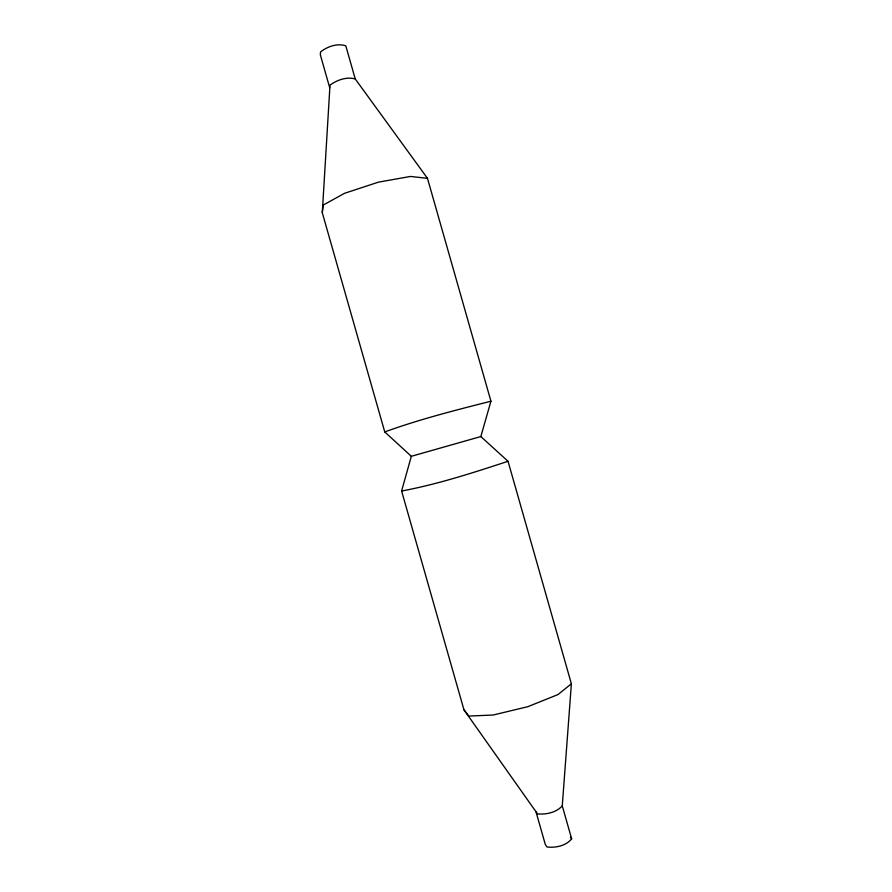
<?xml version="1.0" encoding="UTF-8"?>
<svg xmlns="http://www.w3.org/2000/svg" width="892" height="892" viewBox="0 0 892 892"><rect width="100%" height="100%" fill="white"/><g stroke="black" fill="none" stroke-linecap="round" stroke-linejoin="round"><path stroke-width="1.34" d="M322.291 212.742L329.995 85.119C337.053 80.024 346.598 76.5 355.239 78.953L427.48 178.344L490.935 401.21L480.833 436.556L411.323 456.303L384.753 431.918L322.291 212.742L323.194 205.082L344.524 193.308L378.375 182.169L410.454 176.449L427.48 178.344M411.323 456.303L401.601 491.001L463.963 709.82L535.992 811.765L545.346 844.601L547.052 846.999C555.716 847.98 565.974 845.884 571.661 838.848L562.272 805.877L571.382 683.796L508.039 461.287L480.833 436.556M562.272 805.877C556.307 812.579 546.294 814.619 537.642 813.939L535.992 811.765M571.382 683.796L557.979 694.578L527.785 706.698L493.176 715.016L468.835 716.075L463.963 709.82M384.753 431.918C419.273 419.385 455.266 410.253 490.935 401.21M508.039 461.287C473.106 472.727 437.615 484.334 401.601 491.001M570.412 837.287L571.661 838.848M355.239 78.953L345.806 45.838C337.221 42.95 327.442 46.562 320.54 51.914L320.339 54.813L329.728 87.795"/></g></svg>
